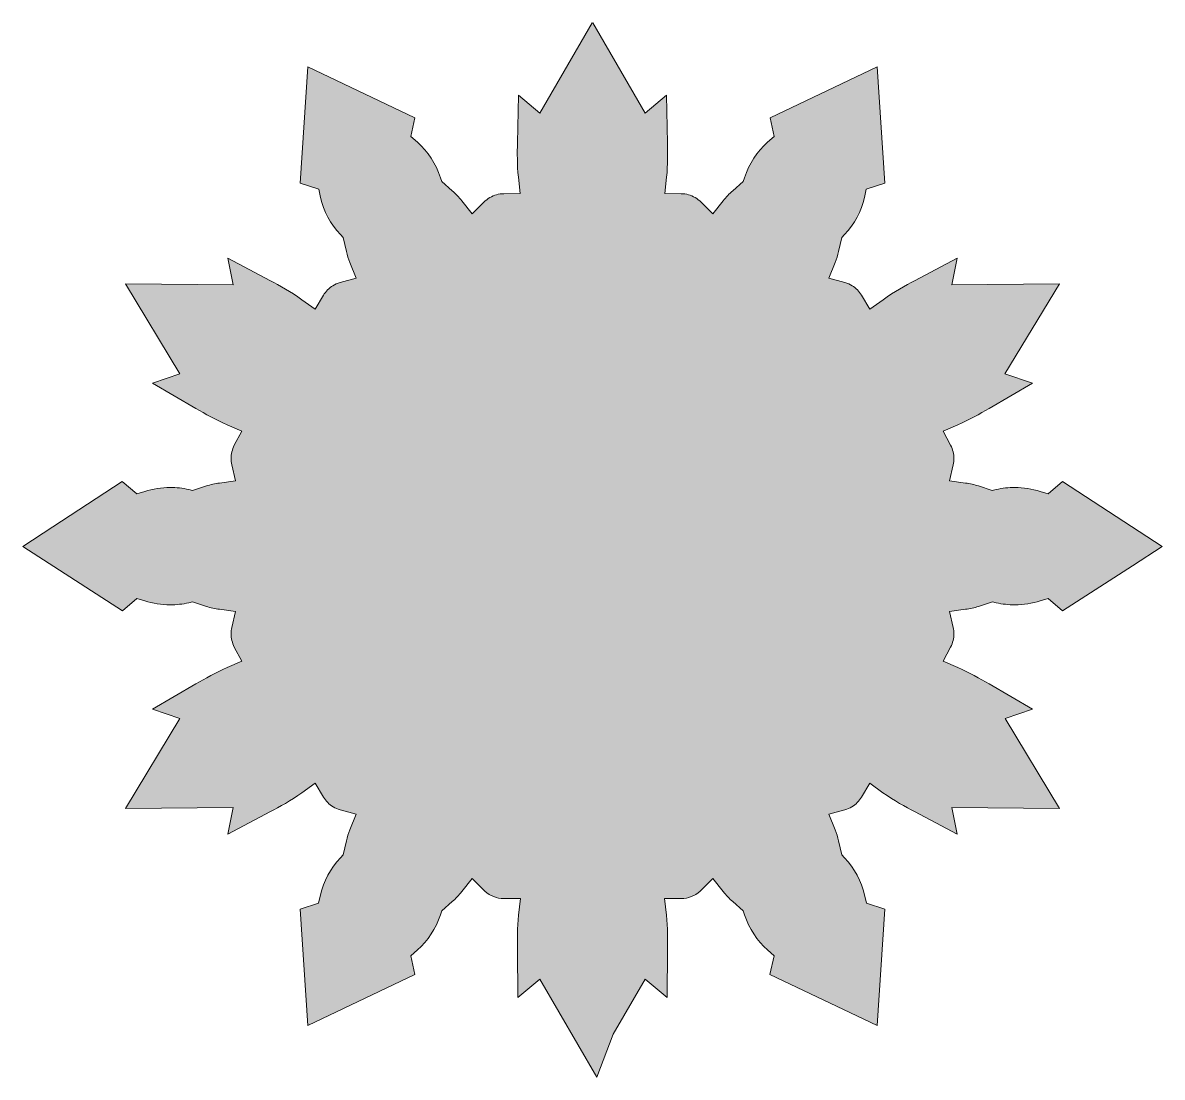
# Model space of a CAD drawing. Header units: inches. Extents: x 7 to 3011, y -3002 to -38.
# Drawn here: x 2069 to 3011, y -1956 to -1084 of the extents above; entities that cross this region are included whole.
import ezdxf

# ---------------------------------------------------------------- set-up
doc = ezdxf.new("R2010")
doc.units = ezdxf.units.IN
doc.header["$MEASUREMENT"] = 0
doc.layers.add('_U+0421_U+043B_U+043E_U+0439 1', color=7, linetype='Continuous')

msp = doc.modelspace()

# ---------------------------------------------------------------- hatches: boundary and pattern name
at = {"layer": '_U+0421_U+043B_U+043E_U+0439 1', "true_color": 0x133333}
h = msp.add_hatch(color=109, dxfattribs=at)
h.dxf.hatch_style = 2
edge = h.paths.add_edge_path()
edge.add_spline(control_points=[(2496.47, -1874.9), (2496.47, -1874.9), (2478.39, -1890.01), (2478.39, -1890.01), (2478.39, -1890.01), (2477.94, -1849.97), (2477.94, -1849.97), (2477.86, -1842.63), (2477.75, -1832.58), (2478.96, -1821.74), (2478.96, -1821.74), (2480.47, -1808.09), (2480.47, -1808.09), (2480.47, -1808.09), (2466.74, -1808.09), (2466.74, -1808.09), (2460.91, -1808.09), (2455.38, -1805.98), (2451.1, -1802.14), (2450.79, -1801.87), (2450.51, -1801.6), (2450.23, -1801.32), (2450.23, -1801.32), (2440.46, -1791.68), (2440.46, -1791.68), (2440.46, -1791.68), (2431.95, -1802.44), (2431.95, -1802.44), (2429.58, -1805.44), (2426.92, -1808.22), (2424.07, -1810.7), (2424.07, -1810.7), (2415.39, -1818.22), (2415.39, -1818.22), (2415.39, -1818.22), (2414.33, -1821.46), (2414.33, -1821.46), (2410.62, -1832.84), (2404.06, -1842.94), (2395.36, -1850.66), (2395.36, -1850.66), (2389.99, -1855.42), (2389.99, -1855.42), (2389.99, -1855.42), (2393.32, -1870.84), (2393.32, -1870.84), (2393.32, -1870.84), (2304.72, -1913), (2304.72, -1913), (2304.72, -1913), (2298.55, -1816.83), (2298.55, -1816.83), (2298.55, -1816.83), (2313.72, -1811.92), (2313.72, -1811.92), (2313.72, -1811.92), (2315.3, -1805.15), (2315.3, -1805.15), (2317.9, -1793.93), (2323.57, -1783.33), (2331.7, -1774.51), (2331.7, -1774.51), (2333.91, -1772.12), (2333.91, -1772.12), (2333.91, -1772.12), (2336.61, -1760.42), (2336.61, -1760.42), (2337.32, -1757.32), (2338.3, -1754.23), (2339.51, -1751.24), (2339.51, -1751.24), (2344.67, -1738.48), (2344.67, -1738.48), (2344.67, -1738.48), (2331.42, -1734.79), (2331.42, -1734.79), (2329.36, -1734.21), (2327.41, -1733.37), (2325.6, -1732.28), (2322.46, -1730.39), (2319.65, -1727.54), (2317.67, -1724.25), (2317.67, -1724.25), (2310.79, -1712.83), (2310.79, -1712.83), (2310.79, -1712.83), (2299.96, -1720.62), (2299.96, -1720.62), (2290.64, -1727.33), (2281.34, -1732.26), (2273.87, -1736.23), (2273.87, -1736.23), (2238.72, -1754.89), (2238.72, -1754.89), (2238.72, -1754.89), (2242.99, -1732.91), (2242.99, -1732.91), (2242.99, -1732.91), (2154.06, -1733.73), (2154.06, -1733.73), (2154.06, -1733.73), (2199.16, -1659.39), (2199.16, -1659.39), (2199.16, -1659.39), (2176.43, -1651.65), (2176.43, -1651.65), (2176.43, -1651.65), (2212.36, -1630.68), (2212.36, -1630.68), (2219.88, -1626.28), (2228.83, -1621.24), (2238.08, -1617.2), (2238.08, -1617.2), (2250.14, -1611.93), (2250.14, -1611.93), (2250.14, -1611.93), (2244.06, -1600.26), (2244.06, -1600.26), (2242.3, -1596.88), (2241.34, -1592.98), (2241.35, -1589.29), (2241.36, -1587.54), (2241.57, -1585.78), (2241.98, -1584.05), (2241.98, -1584.05), (2245.09, -1570.88), (2245.09, -1570.88), (2245.09, -1570.88), (2231.69, -1569.04), (2231.69, -1569.04), (2228.06, -1568.54), (2224.46, -1567.73), (2221, -1566.62), (2221, -1566.62), (2209.57, -1562.96), (2209.57, -1562.96), (2209.57, -1562.96), (2206.34, -1563.66), (2206.34, -1563.66), (2201.29, -1564.77), (2196.13, -1565.33), (2190.99, -1565.33), (2183.78, -1565.33), (2176.74, -1564.24), (2170.06, -1562.1), (2170.06, -1562.1), (2163.5, -1559.99), (2163.5, -1559.99), (2163.5, -1559.99), (2151.57, -1570.26), (2151.57, -1570.26), (2151.57, -1570.26), (2069.27, -1517.17), (2069.27, -1517.17), (2069.27, -1517.17), (2094.01, -1500.92), (2094.01, -1500.92), (2094.01, -1500.92), (2151.51, -1463.36), (2151.51, -1463.36), (2151.51, -1463.36), (2163.54, -1473.7), (2163.54, -1473.7), (2163.54, -1473.7), (2170.11, -1471.58), (2170.11, -1471.58), (2176.8, -1469.41), (2183.85, -1468.31), (2191.07, -1468.31), (2196.19, -1468.31), (2201.34, -1468.88), (2206.38, -1469.99), (2206.38, -1469.99), (2209.62, -1470.7), (2209.62, -1470.7), (2209.62, -1470.7), (2221, -1467.05), (2221, -1467.05), (2224.46, -1465.95), (2228.05, -1465.13), (2231.69, -1464.63), (2231.69, -1464.63), (2245.09, -1462.79), (2245.09, -1462.79), (2245.09, -1462.79), (2241.98, -1449.63), (2241.98, -1449.63), (2241.56, -1447.85), (2241.35, -1446.03), (2241.35, -1444.24), (2241.36, -1440.6), (2242.32, -1436.77), (2244.06, -1433.43), (2244.06, -1433.43), (2250.15, -1421.76), (2250.15, -1421.76), (2250.15, -1421.76), (2238.09, -1416.48), (2238.09, -1416.48), (2228.84, -1412.44), (2219.89, -1407.39), (2212.35, -1402.99), (2212.35, -1402.99), (2176.46, -1382.01), (2176.46, -1382.01), (2176.46, -1382.01), (2199.16, -1374.28), (2199.16, -1374.28), (2199.16, -1374.28), (2154.06, -1299.95), (2154.06, -1299.95), (2154.06, -1299.95), (2243, -1300.76), (2243, -1300.76), (2243, -1300.76), (2238.71, -1278.65), (2238.71, -1278.65), (2238.71, -1278.65), (2273.91, -1297.45), (2273.91, -1297.45), (2281.37, -1301.43), (2290.65, -1306.38), (2299.94, -1313.07), (2299.94, -1313.07), (2310.79, -1320.88), (2310.79, -1320.88), (2310.79, -1320.88), (2317.66, -1309.42), (2317.66, -1309.42), (2319.6, -1306.19), (2322.33, -1303.39), (2325.37, -1301.51), (2327.24, -1300.35), (2329.27, -1299.47), (2331.41, -1298.87), (2331.41, -1298.87), (2344.67, -1295.19), (2344.67, -1295.19), (2344.67, -1295.19), (2339.51, -1282.42), (2339.51, -1282.42), (2338.3, -1279.43), (2337.33, -1276.35), (2336.61, -1273.26), (2336.61, -1273.26), (2333.95, -1261.72), (2333.95, -1261.72), (2333.95, -1261.72), (2331.69, -1259.3), (2331.69, -1259.3), (2323.52, -1250.58), (2317.86, -1239.98), (2315.32, -1228.63), (2315.32, -1228.63), (2313.79, -1221.78), (2313.79, -1221.78), (2313.79, -1221.78), (2298.56, -1216.85), (2298.56, -1216.85), (2298.56, -1216.85), (2304.7, -1120.7), (2304.7, -1120.7), (2304.7, -1120.7), (2393.14, -1162.83), (2393.14, -1162.83), (2393.14, -1162.83), (2389.91, -1178.21), (2389.91, -1178.21), (2389.91, -1178.21), (2395.27, -1182.95), (2395.27, -1182.95), (2404.02, -1190.68), (2410.62, -1200.8), (2414.34, -1212.23), (2414.34, -1212.23), (2415.4, -1215.47), (2415.4, -1215.47), (2415.4, -1215.47), (2424.07, -1222.98), (2424.07, -1222.98), (2426.94, -1225.47), (2429.6, -1228.27), (2431.99, -1231.28), (2431.99, -1231.28), (2440.53, -1242.11), (2440.53, -1242.11), (2440.53, -1242.11), (2450.31, -1232.37), (2450.31, -1232.37), (2451.72, -1230.97), (2453.33, -1229.73), (2455.11, -1228.69), (2458.62, -1226.63), (2462.62, -1225.52), (2466.68, -1225.47), (2466.68, -1225.47), (2480.18, -1225.32), (2480.18, -1225.32), (2480.18, -1225.32), (2478.77, -1211.9), (2478.77, -1211.9), (2477.65, -1201.28), (2477.84, -1191.48), (2477.99, -1183.6), (2477.99, -1183.6), (2478.74, -1143.95), (2478.74, -1143.95), (2478.74, -1143.95), (2496.47, -1158.77), (2496.47, -1158.77), (2496.47, -1158.77), (2539.81, -1084.16), (2539.81, -1084.16), (2539.81, -1084.16), (2539.99, -1084.47), (2539.99, -1084.47), (2539.99, -1084.47), (2540.17, -1084.16), (2540.17, -1084.16), (2540.17, -1084.16), (2583.51, -1158.77), (2583.51, -1158.77), (2583.51, -1158.77), (2601.24, -1143.96), (2601.24, -1143.96), (2601.24, -1143.96), (2601.99, -1183.59), (2601.99, -1183.59), (2602.14, -1191.49), (2602.33, -1201.29), (2601.21, -1211.9), (2601.21, -1211.9), (2599.8, -1225.32), (2599.8, -1225.32), (2599.8, -1225.32), (2613.3, -1225.47), (2613.3, -1225.47), (2617.36, -1225.52), (2621.37, -1226.63), (2624.87, -1228.69), (2626.65, -1229.73), (2628.27, -1230.97), (2629.68, -1232.38), (2629.68, -1232.38), (2639.45, -1242.11), (2639.45, -1242.11), (2639.45, -1242.11), (2648, -1231.28), (2648, -1231.28), (2650.38, -1228.27), (2653.04, -1225.47), (2655.91, -1222.98), (2655.91, -1222.98), (2664.58, -1215.47), (2664.58, -1215.47), (2664.58, -1215.47), (2665.64, -1212.23), (2665.64, -1212.23), (2669.36, -1200.8), (2675.96, -1190.68), (2684.71, -1182.95), (2684.71, -1182.95), (2690.07, -1178.21), (2690.07, -1178.21), (2690.07, -1178.21), (2686.84, -1162.83), (2686.84, -1162.83), (2686.84, -1162.83), (2775.28, -1120.7), (2775.28, -1120.7), (2775.28, -1120.7), (2781.42, -1216.85), (2781.42, -1216.85), (2781.42, -1216.85), (2766.19, -1221.78), (2766.19, -1221.78), (2766.19, -1221.78), (2764.66, -1228.63), (2764.66, -1228.63), (2762.12, -1239.98), (2756.46, -1250.58), (2748.29, -1259.3), (2748.29, -1259.3), (2746.03, -1261.72), (2746.03, -1261.72), (2746.03, -1261.72), (2743.37, -1273.26), (2743.37, -1273.26), (2742.66, -1276.35), (2741.68, -1279.43), (2740.47, -1282.42), (2740.47, -1282.42), (2735.31, -1295.19), (2735.31, -1295.19), (2735.31, -1295.19), (2748.58, -1298.87), (2748.58, -1298.87), (2750.71, -1299.47), (2752.74, -1300.35), (2754.61, -1301.51), (2757.65, -1303.39), (2760.38, -1306.19), (2762.32, -1309.42), (2762.32, -1309.42), (2769.19, -1320.88), (2769.19, -1320.88), (2769.19, -1320.88), (2780.04, -1313.07), (2780.04, -1313.07), (2789.34, -1306.38), (2798.61, -1301.43), (2806.07, -1297.45), (2806.07, -1297.45), (2841.27, -1278.65), (2841.27, -1278.65), (2841.27, -1278.65), (2836.98, -1300.76), (2836.98, -1300.76), (2836.98, -1300.76), (2925.92, -1299.95), (2925.92, -1299.95), (2925.92, -1299.95), (2880.82, -1374.28), (2880.82, -1374.28), (2880.82, -1374.28), (2903.53, -1382.01), (2903.53, -1382.01), (2903.53, -1382.01), (2867.63, -1402.99), (2867.63, -1402.99), (2860.09, -1407.39), (2851.14, -1412.44), (2841.89, -1416.48), (2841.89, -1416.48), (2829.83, -1421.76), (2829.83, -1421.76), (2829.83, -1421.76), (2835.92, -1433.43), (2835.92, -1433.43), (2837.66, -1436.77), (2838.62, -1440.61), (2838.63, -1444.24), (2838.63, -1446.04), (2838.42, -1447.85), (2838, -1449.63), (2838, -1449.63), (2834.89, -1462.79), (2834.89, -1462.79), (2834.89, -1462.79), (2848.29, -1464.63), (2848.29, -1464.63), (2851.93, -1465.13), (2855.52, -1465.95), (2858.98, -1467.05), (2858.98, -1467.05), (2870.36, -1470.7), (2870.36, -1470.7), (2870.36, -1470.7), (2873.6, -1469.99), (2873.6, -1469.99), (2878.64, -1468.88), (2883.79, -1468.31), (2888.91, -1468.31), (2896.13, -1468.31), (2903.18, -1469.41), (2909.87, -1471.58), (2909.87, -1471.58), (2916.44, -1473.7), (2916.44, -1473.7), (2916.44, -1473.7), (2928.47, -1463.36), (2928.47, -1463.36), (2928.47, -1463.36), (3010.73, -1517.09), (3010.73, -1517.09), (3010.73, -1517.09), (2986.17, -1533), (2986.17, -1533), (2986.17, -1533), (2928.41, -1570.26), (2928.41, -1570.26), (2928.41, -1570.26), (2916.48, -1559.99), (2916.48, -1559.99), (2916.48, -1559.99), (2909.92, -1562.1), (2909.92, -1562.1), (2903.24, -1564.24), (2896.2, -1565.33), (2889, -1565.33), (2883.86, -1565.33), (2878.69, -1564.77), (2873.64, -1563.66), (2873.64, -1563.66), (2870.41, -1562.96), (2870.41, -1562.96), (2870.41, -1562.96), (2858.98, -1566.62), (2858.98, -1566.62), (2855.52, -1567.73), (2851.92, -1568.54), (2848.29, -1569.04), (2848.29, -1569.04), (2834.88, -1570.88), (2834.88, -1570.88), (2834.88, -1570.88), (2838, -1584.05), (2838, -1584.05), (2838.41, -1585.78), (2838.62, -1587.54), (2838.63, -1589.29), (2838.64, -1592.98), (2837.68, -1596.87), (2835.92, -1600.26), (2835.92, -1600.26), (2829.84, -1611.93), (2829.84, -1611.93), (2829.84, -1611.93), (2841.9, -1617.2), (2841.9, -1617.2), (2851.15, -1621.24), (2860.1, -1626.28), (2867.62, -1630.68), (2867.62, -1630.68), (2903.56, -1651.65), (2903.56, -1651.65), (2903.56, -1651.65), (2880.83, -1659.4), (2880.83, -1659.4), (2880.83, -1659.4), (2925.92, -1733.73), (2925.92, -1733.73), (2925.92, -1733.73), (2836.99, -1732.91), (2836.99, -1732.91), (2836.99, -1732.91), (2841.26, -1754.89), (2841.26, -1754.89), (2841.26, -1754.89), (2806.11, -1736.23), (2806.11, -1736.23), (2798.64, -1732.26), (2789.34, -1727.33), (2780.02, -1720.62), (2780.02, -1720.62), (2769.19, -1712.83), (2769.19, -1712.83), (2769.19, -1712.83), (2762.31, -1724.25), (2762.31, -1724.25), (2760.33, -1727.54), (2757.52, -1730.39), (2754.38, -1732.28), (2752.58, -1733.37), (2750.62, -1734.21), (2748.57, -1734.79), (2748.57, -1734.79), (2735.31, -1738.48), (2735.31, -1738.48), (2735.31, -1738.48), (2740.47, -1751.24), (2740.47, -1751.24), (2741.68, -1754.23), (2742.66, -1757.32), (2743.37, -1760.42), (2743.37, -1760.42), (2746.07, -1772.12), (2746.07, -1772.12), (2746.07, -1772.12), (2748.28, -1774.52), (2748.28, -1774.52), (2756.41, -1783.33), (2762.08, -1793.93), (2764.68, -1805.14), (2764.68, -1805.14), (2766.26, -1811.92), (2766.26, -1811.92), (2766.26, -1811.92), (2781.43, -1816.83), (2781.43, -1816.83), (2781.43, -1816.83), (2775.26, -1913), (2775.26, -1913), (2775.26, -1913), (2686.66, -1870.84), (2686.66, -1870.84), (2686.66, -1870.84), (2689.99, -1855.43), (2689.99, -1855.43), (2689.99, -1855.43), (2684.62, -1850.66), (2684.62, -1850.66), (2675.92, -1842.94), (2669.36, -1832.84), (2665.65, -1821.46), (2665.65, -1821.46), (2664.59, -1818.22), (2664.59, -1818.22), (2664.59, -1818.22), (2655.92, -1810.7), (2655.92, -1810.7), (2653.05, -1808.22), (2650.4, -1805.44), (2648.03, -1802.44), (2648.03, -1802.44), (2639.51, -1791.66), (2639.51, -1791.66), (2639.51, -1791.66), (2629.75, -1801.33), (2629.75, -1801.33), (2629.46, -1801.61), (2629.17, -1801.88), (2628.87, -1802.15), (2624.6, -1805.98), (2619.07, -1808.09), (2613.32, -1808.09), (2613.32, -1808.09), (2599.58, -1808.09), (2599.58, -1808.09), (2599.58, -1808.09), (2601.03, -1821.74), (2601.03, -1821.74), (2602.23, -1832.57), (2602.12, -1842.62), (2602.04, -1849.96), (2602.04, -1849.96), (2601.59, -1890.01), (2601.59, -1890.01), (2601.59, -1890.01), (2583.51, -1874.91), (2583.51, -1874.91), (2583.51, -1874.91), (2557.13, -1920.33), (2557.13, -1920.33), (2557.13, -1920.33), (2543.48, -1955.84), (2543.48, -1955.84), (2543.48, -1955.84), (2496.47, -1874.9), (2496.47, -1874.9)], knot_values=[0, 0, 0, 0, 1, 1, 1, 2, 2, 2, 3, 3, 3, 4, 4, 4, 5, 5, 5, 6, 6, 6, 7, 7, 7, 8, 8, 8, 9, 9, 9, 10, 10, 10, 11, 11, 11, 12, 12, 12, 13, 13, 13, 14, 14, 14, 15, 15, 15, 16, 16, 16, 17, 17, 17, 18, 18, 18, 19, 19, 19, 20, 20, 20, 21, 21, 21, 22, 22, 22, 23, 23, 23, 24, 24, 24, 25, 25, 25, 26, 26, 26, 27, 27, 27, 28, 28, 28, 29, 29, 29, 30, 30, 30, 31, 31, 31, 32, 32, 32, 33, 33, 33, 34, 34, 34, 35, 35, 35, 36, 36, 36, 37, 37, 37, 38, 38, 38, 39, 39, 39, 40, 40, 40, 41, 41, 41, 42, 42, 42, 43, 43, 43, 44, 44, 44, 45, 45, 45, 46, 46, 46, 47, 47, 47, 48, 48, 48, 49, 49, 49, 50, 50, 50, 51, 51, 51, 52, 52, 52, 53, 53, 53, 54, 54, 54, 55, 55, 55, 56, 56, 56, 57, 57, 57, 58, 58, 58, 59, 59, 59, 60, 60, 60, 61, 61, 61, 62, 62, 62, 63, 63, 63, 64, 64, 64, 65, 65, 65, 66, 66, 66, 67, 67, 67, 68, 68, 68, 69, 69, 69, 70, 70, 70, 71, 71, 71, 72, 72, 72, 73, 73, 73, 74, 74, 74, 75, 75, 75, 76, 76, 76, 77, 77, 77, 78, 78, 78, 79, 79, 79, 80, 80, 80, 81, 81, 81, 82, 82, 82, 83, 83, 83, 84, 84, 84, 85, 85, 85, 86, 86, 86, 87, 87, 87, 88, 88, 88, 89, 89, 89, 90, 90, 90, 91, 91, 91, 92, 92, 92, 93, 93, 93, 94, 94, 94, 95, 95, 95, 96, 96, 96, 97, 97, 97, 98, 98, 98, 99, 99, 99, 100, 100, 100, 101, 101, 101, 102, 102, 102, 103, 103, 103, 104, 104, 104, 105, 105, 105, 106, 106, 106, 107, 107, 107, 108, 108, 108, 109, 109, 109, 110, 110, 110, 111, 111, 111, 112, 112, 112, 113, 113, 113, 114, 114, 114, 115, 115, 115, 116, 116, 116, 117, 117, 117, 118, 118, 118, 119, 119, 119, 120, 120, 120, 121, 121, 121, 122, 122, 122, 123, 123, 123, 124, 124, 124, 125, 125, 125, 126, 126, 126, 127, 127, 127, 128, 128, 128, 129, 129, 129, 130, 130, 130, 131, 131, 131, 132, 132, 132, 133, 133, 133, 134, 134, 134, 135, 135, 135, 136, 136, 136, 137, 137, 137, 138, 138, 138, 139, 139, 139, 140, 140, 140, 141, 141, 141, 142, 142, 142, 143, 143, 143, 144, 144, 144, 145, 145, 145, 146, 146, 146, 147, 147, 147, 148, 148, 148, 149, 149, 149, 150, 150, 150, 151, 151, 151, 152, 152, 152, 153, 153, 153, 154, 154, 154, 155, 155, 155, 156, 156, 156, 157, 157, 157, 158, 158, 158, 159, 159, 159, 160, 160, 160, 161, 161, 161, 162, 162, 162, 163, 163, 163, 164, 164, 164, 165, 165, 165, 166, 166, 166, 167, 167, 167, 168, 168, 168, 169, 169, 169, 170, 170, 170, 171, 171, 171, 172, 172, 172, 173, 173, 173, 174, 174, 174, 175, 175, 175, 176, 176, 176, 177, 177, 177, 178, 178, 178, 179, 179, 179, 180, 180, 180, 181, 181, 181, 182, 182, 182, 183, 183, 183, 184, 184, 184, 185, 185, 185, 186, 186, 186, 187, 187, 187, 188, 188, 188, 189, 189, 189, 190, 190, 190, 191, 191, 191, 192, 192, 192, 193, 193, 193, 194, 194, 194, 195, 195, 195, 196, 196, 196, 197, 197, 197, 198, 198, 198, 199, 199, 199, 200, 200, 200, 201, 201, 201, 202, 202, 202, 203, 203, 203, 204, 204, 204, 205, 205, 205, 206, 206, 206, 207, 207, 207, 208, 208, 208, 209, 209, 209, 210, 210, 210, 211, 211, 211, 212, 212, 212, 213, 213, 213, 213], degree=3, periodic=1)

# ---------------------------------------------------------------- linework, layer by layer
at = {"layer": '_U+0421_U+043B_U+043E_U+0439 1', "lineweight": 0}
msp.add_open_spline([(2496.47, -1874.9), (2496.47, -1874.9), (2478.39, -1890.01), (2478.39, -1890.01), (2478.39, -1890.01), (2477.94, -1849.97), (2477.94, -1849.97), (2477.86, -1842.63), (2477.75, -1832.58), (2478.96, -1821.74), (2478.96, -1821.74), (2480.47, -1808.09), (2480.47, -1808.09), (2480.47, -1808.09), (2466.74, -1808.09), (2466.74, -1808.09), (2460.91, -1808.09), (2455.38, -1805.98), (2451.1, -1802.14), (2450.79, -1801.87), (2450.51, -1801.6), (2450.23, -1801.32), (2450.23, -1801.32), (2440.46, -1791.68), (2440.46, -1791.68), (2440.46, -1791.68), (2431.95, -1802.44), (2431.95, -1802.44), (2429.58, -1805.44), (2426.92, -1808.22), (2424.07, -1810.7), (2424.07, -1810.7), (2415.39, -1818.22), (2415.39, -1818.22), (2415.39, -1818.22), (2414.33, -1821.46), (2414.33, -1821.46), (2410.62, -1832.84), (2404.06, -1842.94), (2395.36, -1850.66), (2395.36, -1850.66), (2389.99, -1855.42), (2389.99, -1855.42), (2389.99, -1855.42), (2393.32, -1870.84), (2393.32, -1870.84), (2393.32, -1870.84), (2304.72, -1913), (2304.72, -1913), (2304.72, -1913), (2298.55, -1816.83), (2298.55, -1816.83), (2298.55, -1816.83), (2313.72, -1811.92), (2313.72, -1811.92), (2313.72, -1811.92), (2315.3, -1805.15), (2315.3, -1805.15), (2317.9, -1793.93), (2323.57, -1783.33), (2331.7, -1774.51), (2331.7, -1774.51), (2333.91, -1772.12), (2333.91, -1772.12), (2333.91, -1772.12), (2336.61, -1760.42), (2336.61, -1760.42), (2337.32, -1757.32), (2338.3, -1754.23), (2339.51, -1751.24), (2339.51, -1751.24), (2344.67, -1738.48), (2344.67, -1738.48), (2344.67, -1738.48), (2331.42, -1734.79), (2331.42, -1734.79), (2329.36, -1734.21), (2327.41, -1733.37), (2325.6, -1732.28), (2322.46, -1730.39), (2319.65, -1727.54), (2317.67, -1724.25), (2317.67, -1724.25), (2310.79, -1712.83), (2310.79, -1712.83), (2310.79, -1712.83), (2299.96, -1720.62), (2299.96, -1720.62), (2290.64, -1727.33), (2281.34, -1732.26), (2273.87, -1736.23), (2273.87, -1736.23), (2238.72, -1754.89), (2238.72, -1754.89), (2238.72, -1754.89), (2242.99, -1732.91), (2242.99, -1732.91), (2242.99, -1732.91), (2154.06, -1733.73), (2154.06, -1733.73), (2154.06, -1733.73), (2199.16, -1659.39), (2199.16, -1659.39), (2199.16, -1659.39), (2176.43, -1651.65), (2176.43, -1651.65), (2176.43, -1651.65), (2212.36, -1630.68), (2212.36, -1630.68), (2219.88, -1626.28), (2228.83, -1621.24), (2238.08, -1617.2), (2238.08, -1617.2), (2250.14, -1611.93), (2250.14, -1611.93), (2250.14, -1611.93), (2244.06, -1600.26), (2244.06, -1600.26), (2242.3, -1596.88), (2241.34, -1592.98), (2241.35, -1589.29), (2241.36, -1587.54), (2241.57, -1585.78), (2241.98, -1584.05), (2241.98, -1584.05), (2245.09, -1570.88), (2245.09, -1570.88), (2245.09, -1570.88), (2231.69, -1569.04), (2231.69, -1569.04), (2228.06, -1568.54), (2224.46, -1567.73), (2221, -1566.62), (2221, -1566.62), (2209.57, -1562.96), (2209.57, -1562.96), (2209.57, -1562.96), (2206.34, -1563.66), (2206.34, -1563.66), (2201.29, -1564.77), (2196.13, -1565.33), (2190.99, -1565.33), (2183.78, -1565.33), (2176.74, -1564.24), (2170.06, -1562.1), (2170.06, -1562.1), (2163.5, -1559.99), (2163.5, -1559.99), (2163.5, -1559.99), (2151.57, -1570.26), (2151.57, -1570.26), (2151.57, -1570.26), (2069.27, -1517.17), (2069.27, -1517.17), (2069.27, -1517.17), (2094.01, -1500.92), (2094.01, -1500.92), (2094.01, -1500.92), (2151.51, -1463.36), (2151.51, -1463.36), (2151.51, -1463.36), (2163.54, -1473.7), (2163.54, -1473.7), (2163.54, -1473.7), (2170.11, -1471.58), (2170.11, -1471.58), (2176.8, -1469.41), (2183.85, -1468.31), (2191.07, -1468.31), (2196.19, -1468.31), (2201.34, -1468.88), (2206.38, -1469.99), (2206.38, -1469.99), (2209.62, -1470.7), (2209.62, -1470.7), (2209.62, -1470.7), (2221, -1467.05), (2221, -1467.05), (2224.46, -1465.95), (2228.05, -1465.13), (2231.69, -1464.63), (2231.69, -1464.63), (2245.09, -1462.79), (2245.09, -1462.79), (2245.09, -1462.79), (2241.98, -1449.63), (2241.98, -1449.63), (2241.56, -1447.85), (2241.35, -1446.03), (2241.35, -1444.24), (2241.36, -1440.6), (2242.32, -1436.77), (2244.06, -1433.43), (2244.06, -1433.43), (2250.15, -1421.76), (2250.15, -1421.76), (2250.15, -1421.76), (2238.09, -1416.48), (2238.09, -1416.48), (2228.84, -1412.44), (2219.89, -1407.39), (2212.35, -1402.99), (2212.35, -1402.99), (2176.46, -1382.01), (2176.46, -1382.01), (2176.46, -1382.01), (2199.16, -1374.28), (2199.16, -1374.28), (2199.16, -1374.28), (2154.06, -1299.95), (2154.06, -1299.95), (2154.06, -1299.95), (2243, -1300.76), (2243, -1300.76), (2243, -1300.76), (2238.71, -1278.65), (2238.71, -1278.65), (2238.71, -1278.65), (2273.91, -1297.45), (2273.91, -1297.45), (2281.37, -1301.43), (2290.65, -1306.38), (2299.94, -1313.07), (2299.94, -1313.07), (2310.79, -1320.88), (2310.79, -1320.88), (2310.79, -1320.88), (2317.66, -1309.42), (2317.66, -1309.42), (2319.6, -1306.19), (2322.33, -1303.39), (2325.37, -1301.51), (2327.24, -1300.35), (2329.27, -1299.47), (2331.41, -1298.87), (2331.41, -1298.87), (2344.67, -1295.19), (2344.67, -1295.19), (2344.67, -1295.19), (2339.51, -1282.42), (2339.51, -1282.42), (2338.3, -1279.43), (2337.33, -1276.35), (2336.61, -1273.26), (2336.61, -1273.26), (2333.95, -1261.72), (2333.95, -1261.72), (2333.95, -1261.72), (2331.69, -1259.3), (2331.69, -1259.3), (2323.52, -1250.58), (2317.86, -1239.98), (2315.32, -1228.63), (2315.32, -1228.63), (2313.79, -1221.78), (2313.79, -1221.78), (2313.79, -1221.78), (2298.56, -1216.85), (2298.56, -1216.85), (2298.56, -1216.85), (2304.7, -1120.7), (2304.7, -1120.7), (2304.7, -1120.7), (2393.14, -1162.83), (2393.14, -1162.83), (2393.14, -1162.83), (2389.91, -1178.21), (2389.91, -1178.21), (2389.91, -1178.21), (2395.27, -1182.95), (2395.27, -1182.95), (2404.02, -1190.68), (2410.62, -1200.8), (2414.34, -1212.23), (2414.34, -1212.23), (2415.4, -1215.47), (2415.4, -1215.47), (2415.4, -1215.47), (2424.07, -1222.98), (2424.07, -1222.98), (2426.94, -1225.47), (2429.6, -1228.27), (2431.99, -1231.28), (2431.99, -1231.28), (2440.53, -1242.11), (2440.53, -1242.11), (2440.53, -1242.11), (2450.31, -1232.37), (2450.31, -1232.37), (2451.72, -1230.97), (2453.33, -1229.73), (2455.11, -1228.69), (2458.62, -1226.63), (2462.62, -1225.52), (2466.68, -1225.47), (2466.68, -1225.47), (2480.18, -1225.32), (2480.18, -1225.32), (2480.18, -1225.32), (2478.77, -1211.9), (2478.77, -1211.9), (2477.65, -1201.28), (2477.84, -1191.48), (2477.99, -1183.6), (2477.99, -1183.6), (2478.74, -1143.95), (2478.74, -1143.95), (2478.74, -1143.95), (2496.47, -1158.77), (2496.47, -1158.77), (2496.47, -1158.77), (2539.81, -1084.16), (2539.81, -1084.16), (2539.81, -1084.16), (2539.99, -1084.47), (2539.99, -1084.47), (2539.99, -1084.47), (2540.17, -1084.16), (2540.17, -1084.16), (2540.17, -1084.16), (2583.51, -1158.77), (2583.51, -1158.77), (2583.51, -1158.77), (2601.24, -1143.96), (2601.24, -1143.96), (2601.24, -1143.96), (2601.99, -1183.59), (2601.99, -1183.59), (2602.14, -1191.49), (2602.33, -1201.29), (2601.21, -1211.9), (2601.21, -1211.9), (2599.8, -1225.32), (2599.8, -1225.32), (2599.8, -1225.32), (2613.3, -1225.47), (2613.3, -1225.47), (2617.36, -1225.52), (2621.37, -1226.63), (2624.87, -1228.69), (2626.65, -1229.73), (2628.27, -1230.97), (2629.68, -1232.38), (2629.68, -1232.38), (2639.45, -1242.11), (2639.45, -1242.11), (2639.45, -1242.11), (2648, -1231.28), (2648, -1231.28), (2650.38, -1228.27), (2653.04, -1225.47), (2655.91, -1222.98), (2655.91, -1222.98), (2664.58, -1215.47), (2664.58, -1215.47), (2664.58, -1215.47), (2665.64, -1212.23), (2665.64, -1212.23), (2669.36, -1200.8), (2675.96, -1190.68), (2684.71, -1182.95), (2684.71, -1182.95), (2690.07, -1178.21), (2690.07, -1178.21), (2690.07, -1178.21), (2686.84, -1162.83), (2686.84, -1162.83), (2686.84, -1162.83), (2775.28, -1120.7), (2775.28, -1120.7), (2775.28, -1120.7), (2781.42, -1216.85), (2781.42, -1216.85), (2781.42, -1216.85), (2766.19, -1221.78), (2766.19, -1221.78), (2766.19, -1221.78), (2764.66, -1228.63), (2764.66, -1228.63), (2762.12, -1239.98), (2756.46, -1250.58), (2748.29, -1259.3), (2748.29, -1259.3), (2746.03, -1261.72), (2746.03, -1261.72), (2746.03, -1261.72), (2743.37, -1273.26), (2743.37, -1273.26), (2742.66, -1276.35), (2741.68, -1279.43), (2740.47, -1282.42), (2740.47, -1282.42), (2735.31, -1295.19), (2735.31, -1295.19), (2735.31, -1295.19), (2748.58, -1298.87), (2748.58, -1298.87), (2750.71, -1299.47), (2752.74, -1300.35), (2754.61, -1301.51), (2757.65, -1303.39), (2760.38, -1306.19), (2762.32, -1309.42), (2762.32, -1309.42), (2769.19, -1320.88), (2769.19, -1320.88), (2769.19, -1320.88), (2780.04, -1313.07), (2780.04, -1313.07), (2789.34, -1306.38), (2798.61, -1301.43), (2806.07, -1297.45), (2806.07, -1297.45), (2841.27, -1278.65), (2841.27, -1278.65), (2841.27, -1278.65), (2836.98, -1300.76), (2836.98, -1300.76), (2836.98, -1300.76), (2925.92, -1299.95), (2925.92, -1299.95), (2925.92, -1299.95), (2880.82, -1374.28), (2880.82, -1374.28), (2880.82, -1374.28), (2903.53, -1382.01), (2903.53, -1382.01), (2903.53, -1382.01), (2867.63, -1402.99), (2867.63, -1402.99), (2860.09, -1407.39), (2851.14, -1412.44), (2841.89, -1416.48), (2841.89, -1416.48), (2829.83, -1421.76), (2829.83, -1421.76), (2829.83, -1421.76), (2835.92, -1433.43), (2835.92, -1433.43), (2837.66, -1436.77), (2838.62, -1440.61), (2838.63, -1444.24), (2838.63, -1446.04), (2838.42, -1447.85), (2838, -1449.63), (2838, -1449.63), (2834.89, -1462.79), (2834.89, -1462.79), (2834.89, -1462.79), (2848.29, -1464.63), (2848.29, -1464.63), (2851.93, -1465.13), (2855.52, -1465.95), (2858.98, -1467.05), (2858.98, -1467.05), (2870.36, -1470.7), (2870.36, -1470.7), (2870.36, -1470.7), (2873.6, -1469.99), (2873.6, -1469.99), (2878.64, -1468.88), (2883.79, -1468.31), (2888.91, -1468.31), (2896.13, -1468.31), (2903.18, -1469.41), (2909.87, -1471.58), (2909.87, -1471.58), (2916.44, -1473.7), (2916.44, -1473.7), (2916.44, -1473.7), (2928.47, -1463.36), (2928.47, -1463.36), (2928.47, -1463.36), (3010.73, -1517.09), (3010.73, -1517.09), (3010.73, -1517.09), (2986.17, -1533), (2986.17, -1533), (2986.17, -1533), (2928.41, -1570.26), (2928.41, -1570.26), (2928.41, -1570.26), (2916.48, -1559.99), (2916.48, -1559.99), (2916.48, -1559.99), (2909.92, -1562.1), (2909.92, -1562.1), (2903.24, -1564.24), (2896.2, -1565.33), (2889, -1565.33), (2883.86, -1565.33), (2878.69, -1564.77), (2873.64, -1563.66), (2873.64, -1563.66), (2870.41, -1562.96), (2870.41, -1562.96), (2870.41, -1562.96), (2858.98, -1566.62), (2858.98, -1566.62), (2855.52, -1567.73), (2851.92, -1568.54), (2848.29, -1569.04), (2848.29, -1569.04), (2834.88, -1570.88), (2834.88, -1570.88), (2834.88, -1570.88), (2838, -1584.05), (2838, -1584.05), (2838.41, -1585.78), (2838.62, -1587.54), (2838.63, -1589.29), (2838.64, -1592.98), (2837.68, -1596.87), (2835.92, -1600.26), (2835.92, -1600.26), (2829.84, -1611.93), (2829.84, -1611.93), (2829.84, -1611.93), (2841.9, -1617.2), (2841.9, -1617.2), (2851.15, -1621.24), (2860.1, -1626.28), (2867.62, -1630.68), (2867.62, -1630.68), (2903.56, -1651.65), (2903.56, -1651.65), (2903.56, -1651.65), (2880.83, -1659.4), (2880.83, -1659.4), (2880.83, -1659.4), (2925.92, -1733.73), (2925.92, -1733.73), (2925.92, -1733.73), (2836.99, -1732.91), (2836.99, -1732.91), (2836.99, -1732.91), (2841.26, -1754.89), (2841.26, -1754.89), (2841.26, -1754.89), (2806.11, -1736.23), (2806.11, -1736.23), (2798.64, -1732.26), (2789.34, -1727.33), (2780.02, -1720.62), (2780.02, -1720.62), (2769.19, -1712.83), (2769.19, -1712.83), (2769.19, -1712.83), (2762.31, -1724.25), (2762.31, -1724.25), (2760.33, -1727.54), (2757.52, -1730.39), (2754.38, -1732.28), (2752.58, -1733.37), (2750.62, -1734.21), (2748.57, -1734.79), (2748.57, -1734.79), (2735.31, -1738.48), (2735.31, -1738.48), (2735.31, -1738.48), (2740.47, -1751.24), (2740.47, -1751.24), (2741.68, -1754.23), (2742.66, -1757.32), (2743.37, -1760.42), (2743.37, -1760.42), (2746.07, -1772.12), (2746.07, -1772.12), (2746.07, -1772.12), (2748.28, -1774.52), (2748.28, -1774.52), (2756.41, -1783.33), (2762.08, -1793.93), (2764.68, -1805.14), (2764.68, -1805.14), (2766.26, -1811.92), (2766.26, -1811.92), (2766.26, -1811.92), (2781.43, -1816.83), (2781.43, -1816.83), (2781.43, -1816.83), (2775.26, -1913), (2775.26, -1913), (2775.26, -1913), (2686.66, -1870.84), (2686.66, -1870.84), (2686.66, -1870.84), (2689.99, -1855.43), (2689.99, -1855.43), (2689.99, -1855.43), (2684.62, -1850.66), (2684.62, -1850.66), (2675.92, -1842.94), (2669.36, -1832.84), (2665.65, -1821.46), (2665.65, -1821.46), (2664.59, -1818.22), (2664.59, -1818.22), (2664.59, -1818.22), (2655.92, -1810.7), (2655.92, -1810.7), (2653.05, -1808.22), (2650.4, -1805.44), (2648.03, -1802.44), (2648.03, -1802.44), (2639.51, -1791.66), (2639.51, -1791.66), (2639.51, -1791.66), (2629.75, -1801.33), (2629.75, -1801.33), (2629.46, -1801.61), (2629.17, -1801.88), (2628.87, -1802.15), (2624.6, -1805.98), (2619.07, -1808.09), (2613.32, -1808.09), (2613.32, -1808.09), (2599.58, -1808.09), (2599.58, -1808.09), (2599.58, -1808.09), (2601.03, -1821.74), (2601.03, -1821.74), (2602.23, -1832.57), (2602.12, -1842.62), (2602.04, -1849.96), (2602.04, -1849.96), (2601.59, -1890.01), (2601.59, -1890.01), (2601.59, -1890.01), (2583.51, -1874.91), (2583.51, -1874.91), (2583.51, -1874.91), (2557.13, -1920.33), (2557.13, -1920.33), (2557.13, -1920.33), (2543.48, -1955.84), (2543.48, -1955.84), (2543.48, -1955.84), (2496.47, -1874.9), (2496.47, -1874.9)], degree=3, knots=[0, 0, 0, 0, 1, 1, 1, 2, 2, 2, 3, 3, 3, 4, 4, 4, 5, 5, 5, 6, 6, 6, 7, 7, 7, 8, 8, 8, 9, 9, 9, 10, 10, 10, 11, 11, 11, 12, 12, 12, 13, 13, 13, 14, 14, 14, 15, 15, 15, 16, 16, 16, 17, 17, 17, 18, 18, 18, 19, 19, 19, 20, 20, 20, 21, 21, 21, 22, 22, 22, 23, 23, 23, 24, 24, 24, 25, 25, 25, 26, 26, 26, 27, 27, 27, 28, 28, 28, 29, 29, 29, 30, 30, 30, 31, 31, 31, 32, 32, 32, 33, 33, 33, 34, 34, 34, 35, 35, 35, 36, 36, 36, 37, 37, 37, 38, 38, 38, 39, 39, 39, 40, 40, 40, 41, 41, 41, 42, 42, 42, 43, 43, 43, 44, 44, 44, 45, 45, 45, 46, 46, 46, 47, 47, 47, 48, 48, 48, 49, 49, 49, 50, 50, 50, 51, 51, 51, 52, 52, 52, 53, 53, 53, 54, 54, 54, 55, 55, 55, 56, 56, 56, 57, 57, 57, 58, 58, 58, 59, 59, 59, 60, 60, 60, 61, 61, 61, 62, 62, 62, 63, 63, 63, 64, 64, 64, 65, 65, 65, 66, 66, 66, 67, 67, 67, 68, 68, 68, 69, 69, 69, 70, 70, 70, 71, 71, 71, 72, 72, 72, 73, 73, 73, 74, 74, 74, 75, 75, 75, 76, 76, 76, 77, 77, 77, 78, 78, 78, 79, 79, 79, 80, 80, 80, 81, 81, 81, 82, 82, 82, 83, 83, 83, 84, 84, 84, 85, 85, 85, 86, 86, 86, 87, 87, 87, 88, 88, 88, 89, 89, 89, 90, 90, 90, 91, 91, 91, 92, 92, 92, 93, 93, 93, 94, 94, 94, 95, 95, 95, 96, 96, 96, 97, 97, 97, 98, 98, 98, 99, 99, 99, 100, 100, 100, 101, 101, 101, 102, 102, 102, 103, 103, 103, 104, 104, 104, 105, 105, 105, 106, 106, 106, 107, 107, 107, 108, 108, 108, 109, 109, 109, 110, 110, 110, 111, 111, 111, 112, 112, 112, 113, 113, 113, 114, 114, 114, 115, 115, 115, 116, 116, 116, 117, 117, 117, 118, 118, 118, 119, 119, 119, 120, 120, 120, 121, 121, 121, 122, 122, 122, 123, 123, 123, 124, 124, 124, 125, 125, 125, 126, 126, 126, 127, 127, 127, 128, 128, 128, 129, 129, 129, 130, 130, 130, 131, 131, 131, 132, 132, 132, 133, 133, 133, 134, 134, 134, 135, 135, 135, 136, 136, 136, 137, 137, 137, 138, 138, 138, 139, 139, 139, 140, 140, 140, 141, 141, 141, 142, 142, 142, 143, 143, 143, 144, 144, 144, 145, 145, 145, 146, 146, 146, 147, 147, 147, 148, 148, 148, 149, 149, 149, 150, 150, 150, 151, 151, 151, 152, 152, 152, 153, 153, 153, 154, 154, 154, 155, 155, 155, 156, 156, 156, 157, 157, 157, 158, 158, 158, 159, 159, 159, 160, 160, 160, 161, 161, 161, 162, 162, 162, 163, 163, 163, 164, 164, 164, 165, 165, 165, 166, 166, 166, 167, 167, 167, 168, 168, 168, 169, 169, 169, 170, 170, 170, 171, 171, 171, 172, 172, 172, 173, 173, 173, 174, 174, 174, 175, 175, 175, 176, 176, 176, 177, 177, 177, 178, 178, 178, 179, 179, 179, 180, 180, 180, 181, 181, 181, 182, 182, 182, 183, 183, 183, 184, 184, 184, 185, 185, 185, 186, 186, 186, 187, 187, 187, 188, 188, 188, 189, 189, 189, 190, 190, 190, 191, 191, 191, 192, 192, 192, 193, 193, 193, 194, 194, 194, 195, 195, 195, 196, 196, 196, 197, 197, 197, 198, 198, 198, 199, 199, 199, 200, 200, 200, 201, 201, 201, 202, 202, 202, 203, 203, 203, 204, 204, 204, 205, 205, 205, 206, 206, 206, 207, 207, 207, 208, 208, 208, 209, 209, 209, 210, 210, 210, 211, 211, 211, 212, 212, 212, 213, 213, 213, 213], dxfattribs=at)

doc.saveas('drawing.dxf')
